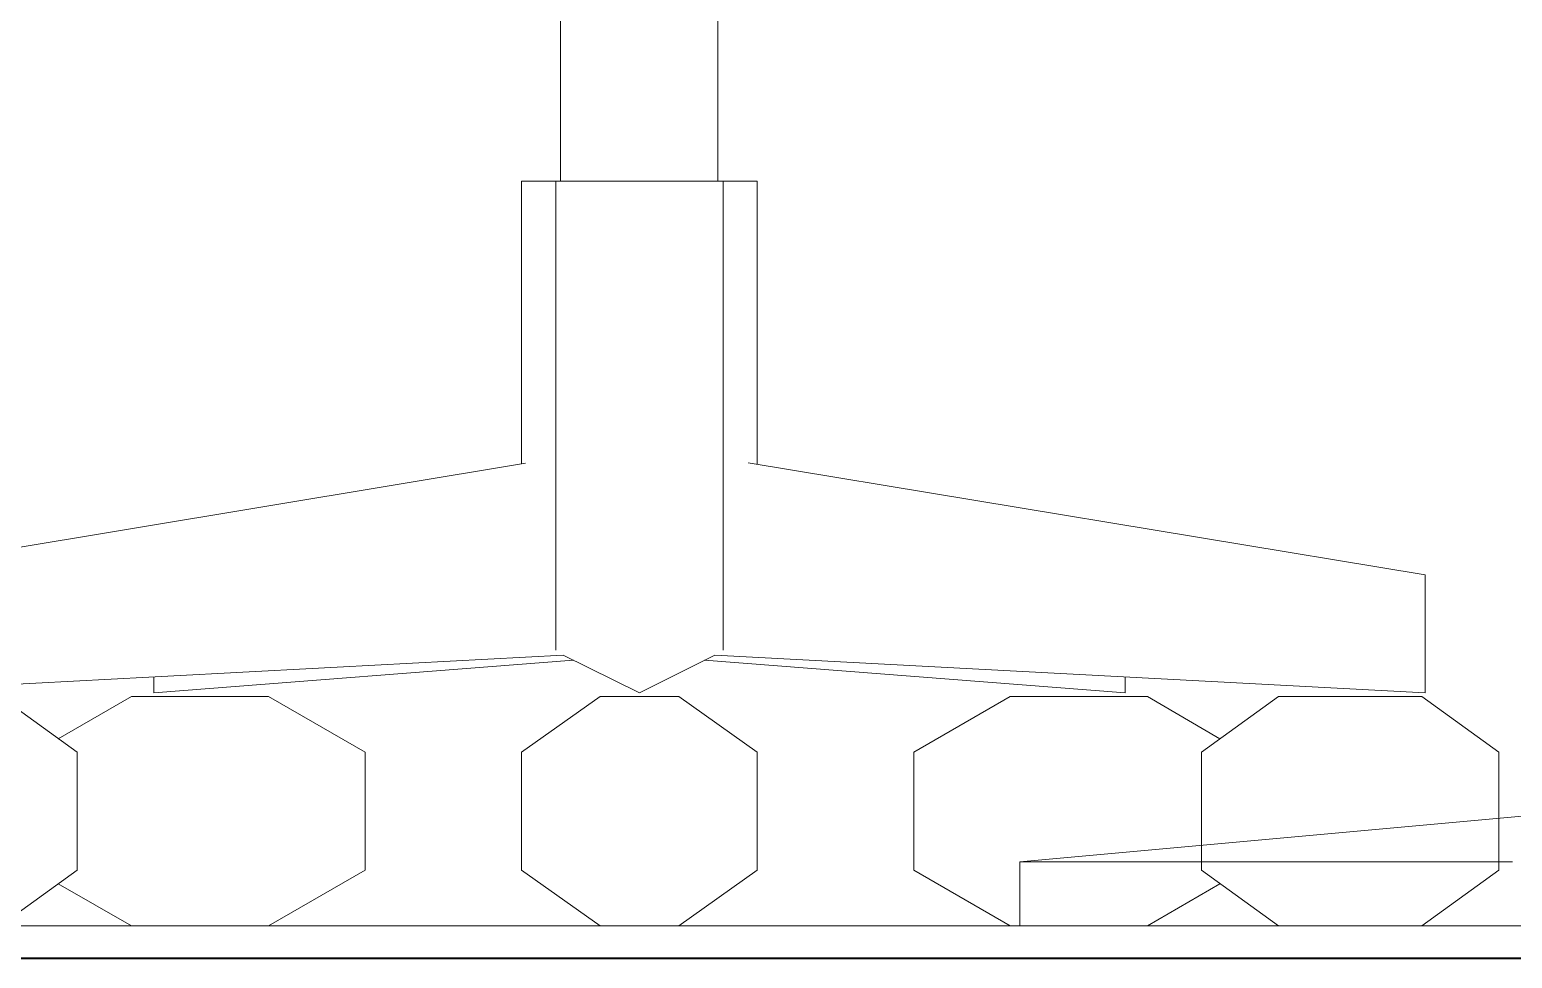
# Model space of a CAD drawing. Extents: x 65572 to 67208, y 30718 to 33598.
# Drawn here: x 66321.25 to 66344.03, y 33416.08 to 33430.34 of the extents above; entities that cross this region are included whole.
import ezdxf

# ---------------------------------------------------------------- set-up
doc = ezdxf.new("R2010")
doc.units = 0
doc.header["$LTSCALE"] = 0.5
doc.header["$MEASUREMENT"] = 0
doc.layers.get('0').update_dxf_attribs({"linetype": 'CONTINUOUS'})
doc.layers.add('_KTI_CONTROL', color=7, linetype='CONTINUOUS')
for name, color, linetype, lineweight in [('Framing', 142, 'CONTINUOUS', 13), ('Layout', 154, 'CONTINUOUS', 5), ('Structure', 7, 'CONTINUOUS', 40)]:
    doc.layers.add(name, color=color, linetype=linetype, lineweight=lineweight)

# ---------------------------------------------------------------- blocks, each defined once
blk = doc.blocks.new('12fstg01')
at = {"color": 0, "linetype": 'ByBlock'}
for p, q in [((-0.02546, 0.24015), (-0.02546, 0.39256)), ((0.02533, 0.39256), (0.02533, 0.24015)), ((-0.03806, 0.24015), (0.03806, 0.24015)), ((-0.03806, 0.149), (-0.03806, 0.24015)), ((-0.02699, 0.08885), (-0.02699, 0.24015)), ((0.02699, 0.08885), (0.02699, 0.24015)), ((0.03806, 0.24015), (0.03806, 0.14891)), ((-0.25367, 0.1132), (-0.03681, 0.14918)), ((0.03515, 0.14937), (0.25367, 0.1132)), ((0.25367, 0.1132), (0.25367, 0.0751)), ((-0.02463, 0.08728), (-0.25367, 0.0751)), ((0, 0.0751), (-0.02463, 0.08728)), ((0.02436, 0.08728), (0, 0.0751)), ((0.25367, 0.0751), (0.02436, 0.08728)), ((-0.02131, 0.08562), (-0.1568, 0.0751)), ((0.02104, 0.08562), (0.1568, 0.0751)), ((-0.1568, 0.0751), (-0.1568, 0.08017)), ((0.1568, 0.0751), (0.1568, 0.08017)), ((-0.20648, 0.07399), (-0.18157, 0.056)), ((-0.16399, 0.07399), (-0.18766, 0.06034)), ((-0.11971, 0.07399), (-0.16399, 0.07399)), ((-0.11971, 0.07399), (-0.08857, 0.056)), ((-0.03806, 0.056), (-0.01273, 0.07399)), ((-0.01273, 0.07399), (0.01273, 0.07399)), ((0.01273, 0.07399), (0.03806, 0.056)), ((0.08857, 0.056), (0.11971, 0.07399)), ((0.11971, 0.07399), (0.16399, 0.07399)), ((0.16399, 0.07399), (0.18738, 0.06034)), ((0.18143, 0.056), (0.20634, 0.07399)), ((0.20634, 0.07399), (0.25256, 0.07399)), ((0.25256, 0.07399), (0.27747, 0.056)), ((-0.18157, 0.056), (-0.18157, 0.0179)), ((-0.08857, 0.0179), (-0.08857, 0.056)), ((-0.03806, 0.056), (-0.03806, 0.0179)), ((0.03806, 0.056), (0.03806, 0.0179)), ((0.08857, 0.0179), (0.08857, 0.056)), ((0.18143, 0.0179), (0.18143, 0.056)), ((0.27747, 0.0179), (0.27747, 0.056)), ((-0.18157, 0.0179), (-0.20648, 0)), ((-0.08857, 0.0179), (-0.11971, 0)), ((-0.03806, 0.0179), (-0.01273, 0)), ((0.01273, 0), (0.03806, 0.0179)), ((0.11971, 0), (0.08857, 0.0179)), ((0.20634, 0), (0.18143, 0.0179)), ((0.25256, 0), (0.27747, 0.0179)), ((-0.16399, 0), (-0.18766, 0.01356)), ((0.16399, 0), (0.18738, 0.01347)), ((-0.11971, 0), (-0.16399, 0)), ((-0.01273, 0), (0.01273, 0)), ((0.11971, 0), (0.16399, 0)), ((0.25256, 0), (0.20634, 0))]:
    blk.add_line(p, q, dxfattribs=at)
at = {"layer": '_KTI_CONTROL'}
blk.add_polyline3d([(0, 0, 0), (0, 0, 0)], dxfattribs=at)
blk.add_polyline3d([(0, 0, 0), (0, 0, 0)], dxfattribs=at)

msp = doc.modelspace()

# ---------------------------------------------------------------- linework, layer by layer
at = {"layer": 'Framing'}
msp.add_line((65916.121, 33416.581), (66520.624, 33416.581), dxfattribs=at)
at = {"layer": 'Layout', "linetype": 'ByBlock'}
for p, q in [((66336.461, 33417.562), (66347.461, 33418.562)), ((66336.461, 33416.581), (66336.461, 33417.562))]:
    msp.add_line(p, q, dxfattribs=at)
at = {"layer": 'Layout', "linetype": 'ByBlock', "flags": 128}
msp.add_lwpolyline([(66336.461, 33417.562), (66336.462, 33417.562), (66336.463, 33417.562), (66336.463, 33417.562), (66336.464, 33417.562), (66336.465, 33417.562), (66336.465, 33417.562), (66336.466, 33417.562), (66336.467, 33417.562), (66336.467, 33417.562), (66336.468, 33417.562), (66336.469, 33417.562), (66336.469, 33417.562), (66336.47, 33417.562), (66336.471, 33417.562), (66336.472, 33417.562), (66336.472, 33417.562), (66336.473, 33417.562), (66336.474, 33417.562), (66336.474, 33417.562), (66336.475, 33417.562), (66336.476, 33417.562), (66336.476, 33417.562), (66336.477, 33417.562), (66336.478, 33417.562), (66336.478, 33417.562), (66336.479, 33417.562), (66336.48, 33417.562), (66336.48, 33417.562), (66336.481, 33417.562), (66336.482, 33417.562), (66336.483, 33417.562), (66336.483, 33417.562), (66336.484, 33417.562), (66336.485, 33417.562), (66336.485, 33417.562), (66336.486, 33417.562), (66336.487, 33417.562), (66336.487, 33417.562), (66336.488, 33417.562), (66336.489, 33417.562), (66336.489, 33417.562), (66336.49, 33417.562), (66336.491, 33417.562), (66336.492, 33417.562), (66336.492, 33417.562), (66336.493, 33417.562), (66336.494, 33417.562), (66336.494, 33417.562), (66336.495, 33417.562), (66336.496, 33417.562), (66336.496, 33417.562), (66336.497, 33417.562), (66336.498, 33417.562), (66336.498, 33417.562), (66336.499, 33417.562), (66336.5, 33417.562), (66336.501, 33417.562), (66336.501, 33417.562), (66336.502, 33417.562), (66336.503, 33417.562), (66336.503, 33417.562), (66336.504, 33417.562), (66336.505, 33417.562), (66336.505, 33417.562), (66336.506, 33417.562), (66336.507, 33417.562), (66336.507, 33417.562), (66336.508, 33417.562), (66336.509, 33417.562), (66336.509, 33417.562), (66336.51, 33417.562), (66336.511, 33417.562), (66336.512, 33417.562), (66336.512, 33417.562), (66336.513, 33417.562), (66336.514, 33417.562), (66336.514, 33417.562), (66336.515, 33417.562), (66336.516, 33417.562), (66336.516, 33417.562), (66336.517, 33417.562), (66336.518, 33417.562), (66336.518, 33417.562), (66336.519, 33417.562), (66336.52, 33417.562), (66336.521, 33417.562), (66336.521, 33417.562), (66336.522, 33417.562), (66336.523, 33417.562), (66336.523, 33417.562), (66336.524, 33417.562), (66336.525, 33417.562), (66336.525, 33417.562), (66336.526, 33417.562), (66336.527, 33417.562), (66336.527, 33417.562), (66336.528, 33417.562), (66336.529, 33417.562), (66336.53, 33417.562), (66336.53, 33417.562), (66336.531, 33417.562), (66336.532, 33417.562), (66336.532, 33417.562), (66336.533, 33417.562), (66336.534, 33417.562), (66336.534, 33417.562), (66336.535, 33417.562), (66336.536, 33417.562), (66336.536, 33417.562), (66336.537, 33417.562), (66336.538, 33417.562), (66336.539, 33417.562), (66336.539, 33417.562), (66336.54, 33417.562), (66336.541, 33417.562), (66336.541, 33417.562), (66336.542, 33417.562), (66336.543, 33417.562), (66336.543, 33417.562), (66336.544, 33417.562), (66336.545, 33417.562), (66336.545, 33417.562), (66336.546, 33417.562), (66336.547, 33417.562), (66336.547, 33417.562), (66336.548, 33417.562), (66336.549, 33417.562), (66336.55, 33417.562), (66336.55, 33417.562), (66336.551, 33417.562), (66336.552, 33417.562), (66336.552, 33417.562), (66336.553, 33417.562), (66336.554, 33417.562), (66336.554, 33417.562), (66336.555, 33417.562), (66336.556, 33417.562), (66336.556, 33417.562), (66336.557, 33417.562), (66336.558, 33417.562), (66336.559, 33417.562), (66336.559, 33417.562), (66336.56, 33417.562), (66336.561, 33417.562), (66336.561, 33417.562), (66336.562, 33417.562), (66336.563, 33417.562), (66336.563, 33417.562), (66336.564, 33417.562), (66336.565, 33417.562), (66336.565, 33417.562), (66336.566, 33417.562), (66336.567, 33417.562), (66336.568, 33417.562), (66336.568, 33417.562), (66336.569, 33417.562), (66336.57, 33417.562), (66336.57, 33417.562), (66336.571, 33417.562), (66336.572, 33417.562), (66336.572, 33417.562), (66336.573, 33417.562), (66336.574, 33417.562), (66336.574, 33417.562), (66336.575, 33417.562), (66336.576, 33417.562), (66336.577, 33417.562), (66336.577, 33417.562), (66336.578, 33417.562), (66336.579, 33417.562), (66336.579, 33417.562), (66336.58, 33417.562), (66336.581, 33417.562), (66336.581, 33417.562), (66336.582, 33417.562), (66336.583, 33417.562), (66336.583, 33417.562), (66336.584, 33417.562), (66336.585, 33417.562), (66336.585, 33417.562), (66336.586, 33417.562), (66336.587, 33417.562), (66336.588, 33417.562), (66336.588, 33417.562), (66336.589, 33417.562), (66336.59, 33417.562), (66336.59, 33417.562), (66336.591, 33417.562), (66336.592, 33417.562), (66336.592, 33417.562), (66336.593, 33417.562), (66336.594, 33417.562), (66336.594, 33417.562), (66336.595, 33417.562), (66336.596, 33417.562), (66336.597, 33417.562), (66336.597, 33417.562), (66336.598, 33417.562), (66336.599, 33417.562), (66336.599, 33417.562), (66336.6, 33417.562), (66336.601, 33417.562), (66336.601, 33417.562), (66336.602, 33417.562), (66336.603, 33417.562), (66336.603, 33417.562), (66336.604, 33417.562), (66336.605, 33417.562), (66336.606, 33417.562), (66336.606, 33417.562), (66336.607, 33417.562), (66336.608, 33417.562), (66336.608, 33417.562), (66336.609, 33417.562), (66336.61, 33417.562), (66336.61, 33417.562), (66336.611, 33417.562), (66336.612, 33417.562), (66336.612, 33417.562), (66336.613, 33417.562), (66336.614, 33417.562), (66336.615, 33417.562), (66336.615, 33417.562), (66336.616, 33417.562), (66336.617, 33417.562), (66336.617, 33417.562), (66336.618, 33417.562), (66336.619, 33417.562), (66336.619, 33417.562), (66336.62, 33417.562), (66336.621, 33417.562), (66336.621, 33417.562), (66336.622, 33417.562), (66336.623, 33417.562), (66336.623, 33417.562), (66336.624, 33417.562), (66336.625, 33417.562), (66336.626, 33417.562), (66336.626, 33417.562), (66336.627, 33417.562), (66336.628, 33417.562), (66336.628, 33417.562), (66336.629, 33417.562), (66336.63, 33417.562), (66336.63, 33417.562), (66336.631, 33417.562), (66336.632, 33417.562), (66336.632, 33417.562), (66336.633, 33417.562), (66336.634, 33417.562), (66336.635, 33417.562), (66336.635, 33417.562), (66336.636, 33417.562), (66336.637, 33417.562), (66336.637, 33417.562), (66336.638, 33417.562), (66336.639, 33417.562), (66336.639, 33417.562), (66336.64, 33417.562), (66336.641, 33417.562), (66336.641, 33417.562), (66336.642, 33417.562), (66336.643, 33417.562), (66336.644, 33417.562), (66336.644, 33417.562), (66336.645, 33417.562), (66336.646, 33417.562), (66336.646, 33417.562), (66336.647, 33417.562), (66336.648, 33417.562), (66336.648, 33417.562), (66336.649, 33417.562), (66336.65, 33417.562), (66336.65, 33417.562), (66336.651, 33417.562), (66336.652, 33417.562), (66336.653, 33417.562), (66336.653, 33417.562), (66336.654, 33417.562), (66336.655, 33417.562), (66336.655, 33417.562), (66336.656, 33417.562), (66336.657, 33417.562), (66336.657, 33417.562), (66336.658, 33417.562), (66336.659, 33417.562), (66336.659, 33417.562), (66336.66, 33417.562), (66336.661, 33417.562), (66336.661, 33417.562), (66336.662, 33417.562), (66336.663, 33417.562), (66336.664, 33417.562), (66336.664, 33417.562), (66336.665, 33417.562), (66336.666, 33417.562), (66336.666, 33417.562), (66336.667, 33417.562), (66336.668, 33417.562), (66336.668, 33417.562), (66336.669, 33417.562), (66336.67, 33417.562), (66336.67, 33417.562), (66336.671, 33417.562), (66336.672, 33417.562), (66336.673, 33417.562), (66336.673, 33417.562), (66336.674, 33417.562), (66336.675, 33417.562), (66336.675, 33417.562), (66336.676, 33417.562), (66336.677, 33417.562), (66336.677, 33417.562), (66336.678, 33417.562), (66336.679, 33417.562), (66336.679, 33417.562), (66336.68, 33417.562), (66336.681, 33417.562), (66336.682, 33417.562), (66336.682, 33417.562), (66336.683, 33417.562), (66336.684, 33417.562), (66336.684, 33417.562), (66336.685, 33417.562), (66336.686, 33417.562), (66336.686, 33417.562), (66336.687, 33417.562), (66336.688, 33417.562), (66336.688, 33417.562), (66336.689, 33417.562), (66336.69, 33417.562), (66336.691, 33417.562), (66336.691, 33417.562), (66336.692, 33417.562), (66336.693, 33417.562), (66336.693, 33417.562), (66336.694, 33417.562), (66336.695, 33417.562), (66336.695, 33417.562), (66336.696, 33417.562), (66336.697, 33417.562), (66336.697, 33417.562), (66336.698, 33417.562), (66336.699, 33417.562), (66336.699, 33417.562), (66336.7, 33417.562), (66336.701, 33417.562), (66336.702, 33417.562), (66336.702, 33417.562), (66336.703, 33417.562), (66336.704, 33417.562), (66336.704, 33417.562), (66336.705, 33417.562), (66336.706, 33417.562), (66336.706, 33417.562), (66336.707, 33417.562), (66336.708, 33417.562), (66336.708, 33417.562), (66336.709, 33417.562), (66336.71, 33417.562), (66336.711, 33417.562), (66336.711, 33417.562), (66336.712, 33417.562), (66336.713, 33417.562), (66336.713, 33417.562), (66336.714, 33417.562), (66336.715, 33417.562), (66336.715, 33417.562), (66336.716, 33417.562), (66336.717, 33417.562), (66336.717, 33417.562), (66336.718, 33417.562), (66336.719, 33417.562), (66336.72, 33417.562), (66336.72, 33417.562), (66336.721, 33417.562), (66336.722, 33417.562), (66336.722, 33417.562), (66336.723, 33417.562), (66336.724, 33417.562), (66336.724, 33417.562), (66336.725, 33417.562), (66336.726, 33417.562), (66336.726, 33417.562), (66336.727, 33417.562), (66336.728, 33417.562), (66336.728, 33417.562), (66336.729, 33417.562), (66336.73, 33417.562), (66336.731, 33417.562), (66336.731, 33417.562), (66336.732, 33417.562), (66336.733, 33417.562), (66336.733, 33417.562), (66336.734, 33417.562), (66336.735, 33417.562), (66336.735, 33417.562), (66336.736, 33417.562), (66336.737, 33417.562), (66336.737, 33417.562), (66336.738, 33417.562), (66336.739, 33417.562), (66336.74, 33417.562), (66336.74, 33417.562), (66336.741, 33417.562), (66336.742, 33417.562), (66336.742, 33417.562), (66336.743, 33417.562), (66336.744, 33417.562), (66336.744, 33417.562), (66336.745, 33417.562), (66336.746, 33417.562), (66336.746, 33417.562), (66336.747, 33417.562), (66336.748, 33417.562), (66336.749, 33417.562), (66336.749, 33417.562), (66336.75, 33417.562), (66336.751, 33417.562), (66336.751, 33417.562), (66336.752, 33417.562), (66336.753, 33417.562), (66336.753, 33417.562), (66336.754, 33417.562), (66336.755, 33417.562), (66336.755, 33417.562), (66336.756, 33417.562), (66336.757, 33417.562), (66336.758, 33417.562), (66336.758, 33417.562), (66336.759, 33417.562), (66336.76, 33417.562), (66336.76, 33417.562), (66336.761, 33417.562), (66336.762, 33417.562), (66336.763, 33417.562), (66336.765, 33417.562), (66336.767, 33417.562), (66336.769, 33417.562), (66336.771, 33417.562), (66336.773, 33417.562), (66336.775, 33417.562), (66336.777, 33417.562), (66336.779, 33417.562), (66336.781, 33417.562), (66336.783, 33417.562), (66336.785, 33417.562), (66336.787, 33417.562), (66336.79, 33417.562), (66336.792, 33417.562), (66336.794, 33417.562), (66336.796, 33417.562), (66336.798, 33417.562), (66336.8, 33417.562), (66336.802, 33417.562), (66336.804, 33417.562), (66336.806, 33417.562), (66336.808, 33417.562), (66336.81, 33417.562), (66336.812, 33417.562), (66336.814, 33417.562), (66336.816, 33417.562), (66336.818, 33417.562), (66336.82, 33417.562), (66336.822, 33417.562), (66336.824, 33417.562), (66336.826, 33417.562), (66336.828, 33417.562), (66336.83, 33417.562), (66336.832, 33417.562), (66336.834, 33417.562), (66336.836, 33417.562), (66336.838, 33417.562), (66336.84, 33417.562), (66336.843, 33417.562), (66336.845, 33417.562), (66336.847, 33417.562), (66336.849, 33417.562), (66336.851, 33417.562), (66336.853, 33417.562), (66336.855, 33417.562), (66336.857, 33417.562), (66336.859, 33417.562), (66336.861, 33417.562), (66336.863, 33417.562), (66336.865, 33417.562), (66336.867, 33417.562), (66336.869, 33417.562), (66336.871, 33417.562), (66336.873, 33417.562), (66336.875, 33417.562), (66336.877, 33417.562), (66336.879, 33417.562), (66336.881, 33417.562), (66336.883, 33417.562), (66336.885, 33417.562), (66336.887, 33417.562), (66336.889, 33417.562), (66336.891, 33417.562), (66336.893, 33417.562), (66336.895, 33417.562), (66336.898, 33417.562), (66336.9, 33417.562), (66336.902, 33417.562), (66336.904, 33417.562), (66336.906, 33417.562), (66336.908, 33417.562), (66336.91, 33417.562), (66336.912, 33417.562), (66336.914, 33417.562), (66336.916, 33417.562), (66336.918, 33417.562), (66336.92, 33417.562), (66336.922, 33417.562), (66336.924, 33417.562), (66336.926, 33417.562), (66336.928, 33417.562), (66336.93, 33417.562), (66336.932, 33417.562), (66336.934, 33417.562), (66336.936, 33417.562), (66336.938, 33417.562), (66336.94, 33417.562), (66336.942, 33417.562), (66336.944, 33417.562), (66336.946, 33417.562), (66336.948, 33417.562), (66336.951, 33417.562), (66336.953, 33417.562), (66336.955, 33417.562), (66336.957, 33417.562), (66336.959, 33417.562), (66336.961, 33417.562), (66336.963, 33417.562), (66336.965, 33417.562), (66336.967, 33417.562), (66336.969, 33417.562), (66336.971, 33417.562), (66336.973, 33417.562), (66336.975, 33417.562), (66336.977, 33417.562), (66336.979, 33417.562), (66336.981, 33417.562), (66336.983, 33417.562), (66336.985, 33417.562), (66336.987, 33417.562), (66336.989, 33417.562), (66336.991, 33417.562), (66336.993, 33417.562), (66336.995, 33417.562), (66336.997, 33417.562), (66336.999, 33417.562), (66337.001, 33417.562), (66337.003, 33417.562), (66337.006, 33417.562), (66337.008, 33417.562), (66337.01, 33417.562), (66337.012, 33417.562), (66337.014, 33417.562), (66337.016, 33417.562), (66337.018, 33417.562), (66337.02, 33417.562), (66337.022, 33417.562), (66337.024, 33417.562), (66337.026, 33417.562), (66337.028, 33417.562), (66337.03, 33417.562), (66337.032, 33417.562), (66337.034, 33417.562), (66337.036, 33417.562), (66337.038, 33417.562), (66337.04, 33417.562), (66337.042, 33417.562), (66337.044, 33417.562), (66337.046, 33417.562), (66337.048, 33417.562), (66337.05, 33417.562), (66337.052, 33417.562), (66337.054, 33417.562), (66337.056, 33417.562), (66337.059, 33417.562), (66337.061, 33417.562), (66337.063, 33417.562), (66337.065, 33417.562), (66337.067, 33417.562), (66337.069, 33417.562), (66337.071, 33417.562), (66337.073, 33417.562), (66337.075, 33417.562), (66337.077, 33417.562), (66337.079, 33417.562), (66337.081, 33417.562), (66337.083, 33417.562), (66337.085, 33417.562), (66337.087, 33417.562), (66337.089, 33417.562), (66337.091, 33417.562), (66337.093, 33417.562), (66337.095, 33417.562), (66337.097, 33417.562), (66337.099, 33417.562), (66337.101, 33417.562), (66337.103, 33417.562), (66337.105, 33417.562), (66337.107, 33417.562), (66337.109, 33417.562), (66337.112, 33417.562), (66337.114, 33417.562), (66337.116, 33417.562), (66337.118, 33417.562), (66337.12, 33417.562), (66337.122, 33417.562), (66337.124, 33417.562), (66337.126, 33417.562), (66337.128, 33417.562), (66337.13, 33417.562), (66337.132, 33417.562), (66337.134, 33417.562), (66337.136, 33417.562), (66337.138, 33417.562), (66337.14, 33417.562), (66337.142, 33417.562), (66337.144, 33417.562), (66337.146, 33417.562), (66337.148, 33417.562), (66337.15, 33417.562), (66337.152, 33417.562), (66337.154, 33417.562), (66337.156, 33417.562), (66337.158, 33417.562), (66337.16, 33417.562), (66337.162, 33417.562), (66337.164, 33417.562), (66337.167, 33417.562), (66337.169, 33417.562), (66337.171, 33417.562), (66337.173, 33417.562), (66337.175, 33417.562), (66337.177, 33417.562), (66337.179, 33417.562), (66337.181, 33417.562), (66337.183, 33417.562), (66337.185, 33417.562), (66337.187, 33417.562), (66337.189, 33417.562), (66337.191, 33417.562), (66337.193, 33417.562), (66337.195, 33417.562), (66337.197, 33417.562), (66337.199, 33417.562), (66337.201, 33417.562), (66337.203, 33417.562), (66337.205, 33417.562), (66337.207, 33417.562), (66337.209, 33417.562), (66337.211, 33417.562), (66337.213, 33417.562), (66337.215, 33417.562), (66337.217, 33417.562), (66337.22, 33417.562), (66337.222, 33417.562), (66337.224, 33417.562), (66337.226, 33417.562), (66337.228, 33417.562), (66337.23, 33417.562), (66337.232, 33417.562), (66337.234, 33417.562), (66337.236, 33417.562), (66337.238, 33417.562), (66337.24, 33417.562), (66337.242, 33417.562), (66337.244, 33417.562), (66337.246, 33417.562), (66337.248, 33417.562), (66337.25, 33417.562), (66337.252, 33417.562), (66337.254, 33417.562), (66337.256, 33417.562), (66337.258, 33417.562), (66337.26, 33417.562), (66337.262, 33417.562), (66337.264, 33417.562), (66337.266, 33417.562), (66337.268, 33417.562), (66337.27, 33417.562), (66337.273, 33417.562), (66337.275, 33417.562), (66337.277, 33417.562), (66337.279, 33417.562), (66337.281, 33417.562), (66337.283, 33417.562), (66337.285, 33417.562), (66337.287, 33417.562), (66337.289, 33417.562), (66337.291, 33417.562), (66337.293, 33417.562), (66337.295, 33417.562), (66337.297, 33417.562), (66337.299, 33417.562), (66337.301, 33417.562), (66337.303, 33417.562), (66337.305, 33417.562), (66337.307, 33417.562), (66337.309, 33417.562), (66337.311, 33417.562), (66337.313, 33417.562), (66337.315, 33417.562), (66337.317, 33417.562), (66337.319, 33417.562), (66337.321, 33417.562), (66337.323, 33417.562), (66337.325, 33417.562), (66337.328, 33417.562), (66337.33, 33417.562), (66337.332, 33417.562), (66337.334, 33417.562), (66337.336, 33417.562), (66337.338, 33417.562), (66337.34, 33417.562), (66337.342, 33417.562), (66337.344, 33417.562), (66337.346, 33417.562), (66337.348, 33417.562), (66337.35, 33417.562), (66337.352, 33417.562), (66337.354, 33417.562), (66337.356, 33417.562), (66337.358, 33417.562), (66337.36, 33417.562), (66337.362, 33417.562), (66337.364, 33417.562), (66337.366, 33417.562), (66337.368, 33417.562), (66337.37, 33417.562), (66337.372, 33417.562), (66337.374, 33417.562), (66337.376, 33417.562), (66337.378, 33417.562), (66337.381, 33417.562), (66337.383, 33417.562), (66337.385, 33417.562), (66337.387, 33417.562), (66337.389, 33417.562), (66337.391, 33417.562), (66337.393, 33417.562), (66337.395, 33417.562), (66337.397, 33417.562), (66337.399, 33417.562), (66337.401, 33417.562), (66337.403, 33417.562), (66337.405, 33417.562), (66337.407, 33417.562), (66337.409, 33417.562), (66337.411, 33417.562), (66337.413, 33417.562), (66337.415, 33417.562), (66337.417, 33417.562), (66337.419, 33417.562), (66337.421, 33417.562), (66337.423, 33417.562), (66337.425, 33417.562), (66337.427, 33417.562), (66337.429, 33417.562), (66337.431, 33417.562), (66337.433, 33417.562), (66337.436, 33417.562), (66337.438, 33417.562), (66337.44, 33417.562), (66337.442, 33417.562), (66337.444, 33417.562), (66337.446, 33417.562), (66337.448, 33417.562), (66337.45, 33417.562), (66337.452, 33417.562), (66337.454, 33417.562), (66337.456, 33417.562), (66337.458, 33417.562), (66337.46, 33417.562), (66337.462, 33417.562), (66337.464, 33417.562), (66337.466, 33417.562), (66337.468, 33417.562), (66337.47, 33417.562), (66337.472, 33417.562), (66337.474, 33417.562), (66337.476, 33417.562), (66337.478, 33417.562), (66337.48, 33417.562), (66337.482, 33417.562), (66337.484, 33417.562), (66337.486, 33417.562), (66337.489, 33417.562), (66337.491, 33417.562), (66337.493, 33417.562), (66337.495, 33417.562), (66337.497, 33417.562), (66337.499, 33417.562), (66337.501, 33417.562), (66337.503, 33417.562), (66337.505, 33417.562), (66337.507, 33417.562), (66337.509, 33417.562), (66337.511, 33417.562), (66337.513, 33417.562), (66337.515, 33417.562), (66337.517, 33417.562), (66337.519, 33417.562), (66337.521, 33417.562), (66337.523, 33417.562), (66337.525, 33417.562), (66337.527, 33417.562), (66337.529, 33417.562), (66337.531, 33417.562), (66337.533, 33417.562), (66337.535, 33417.562), (66337.537, 33417.562), (66337.539, 33417.562), (66337.542, 33417.562), (66337.544, 33417.562), (66337.546, 33417.562), (66337.548, 33417.562), (66337.55, 33417.562), (66337.552, 33417.562), (66337.554, 33417.562), (66337.556, 33417.562), (66337.558, 33417.562), (66337.56, 33417.562), (66337.562, 33417.562), (66337.564, 33417.562), (66337.566, 33417.562), (66337.568, 33417.562), (66337.57, 33417.562), (66337.572, 33417.562), (66337.574, 33417.562), (66337.576, 33417.562), (66337.578, 33417.562), (66337.58, 33417.562), (66337.582, 33417.562), (66337.584, 33417.562), (66337.586, 33417.562), (66337.588, 33417.562), (66337.59, 33417.562), (66337.592, 33417.562), (66337.594, 33417.562), (66337.597, 33417.562), (66337.599, 33417.562), (66337.601, 33417.562), (66337.603, 33417.562), (66337.605, 33417.562), (66337.607, 33417.562), (66337.609, 33417.562), (66337.611, 33417.562), (66337.613, 33417.562), (66337.615, 33417.562), (66337.617, 33417.562), (66337.619, 33417.562), (66337.621, 33417.562), (66337.623, 33417.562), (66337.625, 33417.562), (66337.627, 33417.562), (66337.629, 33417.562), (66337.631, 33417.562), (66337.633, 33417.562), (66337.635, 33417.562), (66337.637, 33417.562), (66337.639, 33417.562), (66337.641, 33417.562), (66337.643, 33417.562), (66337.645, 33417.562), (66337.647, 33417.562), (66337.65, 33417.562), (66337.653, 33417.562), (66337.656, 33417.562), (66337.659, 33417.562), (66337.663, 33417.562), (66337.666, 33417.562), (66337.669, 33417.562), (66337.672, 33417.562), (66337.676, 33417.562), (66337.679, 33417.562), (66337.682, 33417.562), (66337.686, 33417.562), (66337.689, 33417.562), (66337.692, 33417.562), (66337.695, 33417.562), (66337.699, 33417.562), (66337.702, 33417.562), (66337.705, 33417.562), (66337.709, 33417.562), (66337.712, 33417.562), (66337.715, 33417.562), (66337.718, 33417.562), (66337.722, 33417.562), (66337.725, 33417.562), (66337.728, 33417.562), (66337.732, 33417.562), (66337.735, 33417.562), (66337.738, 33417.562), (66337.741, 33417.562), (66337.745, 33417.562), (66337.748, 33417.562), (66337.751, 33417.562), (66337.755, 33417.562), (66337.758, 33417.562), (66337.761, 33417.562), (66337.764, 33417.562), (66337.768, 33417.562), (66337.771, 33417.562), (66337.774, 33417.562), (66337.778, 33417.562), (66337.781, 33417.562), (66337.784, 33417.562), (66337.787, 33417.562), (66337.791, 33417.562), (66337.794, 33417.562), (66337.797, 33417.562), (66337.801, 33417.562), (66337.804, 33417.562), (66337.807, 33417.562), (66337.81, 33417.562), (66337.814, 33417.562), (66337.817, 33417.562), (66337.82, 33417.562), (66337.824, 33417.562), (66337.827, 33417.562), (66337.83, 33417.562), (66337.833, 33417.562), (66337.837, 33417.562), (66337.84, 33417.562), (66337.843, 33417.562), (66337.846, 33417.562), (66337.85, 33417.562), (66337.853, 33417.562), (66337.856, 33417.562), (66337.86, 33417.562), (66337.863, 33417.562), (66337.866, 33417.562), (66337.869, 33417.562), (66337.873, 33417.562), (66337.876, 33417.562), (66337.879, 33417.562), (66337.883, 33417.562), (66337.886, 33417.562), (66337.889, 33417.562), (66337.892, 33417.562), (66337.896, 33417.562), (66337.899, 33417.562), (66337.902, 33417.562), (66337.906, 33417.562), (66337.909, 33417.562), (66337.912, 33417.562), (66337.915, 33417.562), (66337.919, 33417.562), (66337.922, 33417.562), (66337.925, 33417.562), (66337.929, 33417.562), (66337.932, 33417.562), (66337.935, 33417.562), (66337.938, 33417.562), (66337.942, 33417.562), (66337.945, 33417.562), (66337.948, 33417.562), (66337.952, 33417.562), (66337.955, 33417.562), (66337.958, 33417.562), (66337.961, 33417.562), (66337.965, 33417.562), (66337.968, 33417.562), (66337.971, 33417.562), (66337.975, 33417.562), (66337.978, 33417.562), (66337.981, 33417.562), (66337.984, 33417.562), (66337.988, 33417.562), (66337.991, 33417.562), (66337.994, 33417.562), (66337.997, 33417.562), (66338.001, 33417.562), (66338.004, 33417.562), (66338.007, 33417.562), (66338.011, 33417.562), (66338.014, 33417.562), (66338.017, 33417.562), (66338.02, 33417.562), (66338.024, 33417.562), (66338.027, 33417.562), (66338.03, 33417.562), (66338.034, 33417.562), (66338.037, 33417.562), (66338.04, 33417.562), (66338.043, 33417.562), (66338.047, 33417.562), (66338.05, 33417.562), (66338.053, 33417.562), (66338.057, 33417.562), (66338.06, 33417.562), (66338.063, 33417.562), (66338.066, 33417.562), (66338.07, 33417.562), (66338.073, 33417.562), (66338.076, 33417.562), (66338.08, 33417.562), (66338.083, 33417.562), (66338.086, 33417.562), (66338.089, 33417.562), (66338.093, 33417.562), (66338.096, 33417.562), (66338.099, 33417.562), (66338.103, 33417.562), (66338.106, 33417.562), (66338.109, 33417.562), (66338.112, 33417.562), (66338.116, 33417.562), (66338.119, 33417.562), (66338.122, 33417.562), (66338.126, 33417.562), (66338.129, 33417.562), (66338.132, 33417.562), (66338.135, 33417.562), (66338.139, 33417.562), (66338.142, 33417.562), (66338.145, 33417.562), (66338.149, 33417.562), (66338.152, 33417.562), (66338.155, 33417.562), (66338.158, 33417.562), (66338.162, 33417.562), (66338.165, 33417.562), (66338.168, 33417.562), (66338.171, 33417.562), (66338.175, 33417.562), (66338.178, 33417.562), (66338.181, 33417.562), (66338.185, 33417.562), (66338.188, 33417.562), (66338.191, 33417.562), (66338.194, 33417.562), (66338.198, 33417.562), (66338.201, 33417.562), (66338.204, 33417.562), (66338.208, 33417.562), (66338.211, 33417.562), (66338.214, 33417.562), (66338.217, 33417.562), (66338.221, 33417.562), (66338.224, 33417.562), (66338.227, 33417.562), (66338.231, 33417.562), (66338.234, 33417.562), (66338.237, 33417.562), (66338.24, 33417.562), (66338.244, 33417.562), (66338.247, 33417.562), (66338.25, 33417.562), (66338.254, 33417.562), (66338.257, 33417.562), (66338.26, 33417.562), (66338.263, 33417.562), (66338.267, 33417.562), (66338.27, 33417.562), (66338.273, 33417.562), (66338.277, 33417.562), (66338.28, 33417.562), (66338.283, 33417.562), (66338.286, 33417.562), (66338.29, 33417.562), (66338.293, 33417.562), (66338.296, 33417.562), (66338.3, 33417.562), (66338.303, 33417.562), (66338.306, 33417.562), (66338.309, 33417.562), (66338.313, 33417.562), (66338.316, 33417.562), (66338.319, 33417.562), (66338.322, 33417.562), (66338.326, 33417.562), (66338.329, 33417.562), (66338.332, 33417.562), (66338.336, 33417.562), (66338.339, 33417.562), (66338.342, 33417.562), (66338.345, 33417.562), (66338.349, 33417.562), (66338.352, 33417.562), (66338.355, 33417.562), (66338.359, 33417.562), (66338.362, 33417.562), (66338.365, 33417.562), (66338.368, 33417.562), (66338.372, 33417.562), (66338.375, 33417.562), (66338.378, 33417.562), (66338.382, 33417.562), (66338.385, 33417.562), (66338.388, 33417.562), (66338.391, 33417.562), (66338.395, 33417.562), (66338.398, 33417.562), (66338.401, 33417.562), (66338.405, 33417.562), (66338.408, 33417.562), (66338.411, 33417.562), (66338.414, 33417.562), (66338.418, 33417.562), (66338.421, 33417.562), (66338.424, 33417.562), (66338.428, 33417.562), (66338.431, 33417.562), (66338.434, 33417.562), (66338.437, 33417.562), (66338.441, 33417.562), (66338.444, 33417.562), (66338.447, 33417.562), (66338.451, 33417.562), (66338.454, 33417.562), (66338.457, 33417.562), (66338.46, 33417.562), (66338.464, 33417.562), (66338.467, 33417.562), (66338.47, 33417.562), (66338.473, 33417.562), (66338.477, 33417.562), (66338.48, 33417.562), (66338.483, 33417.562), (66338.487, 33417.562), (66338.49, 33417.562), (66338.493, 33417.562), (66338.496, 33417.562), (66338.5, 33417.562), (66338.503, 33417.562), (66338.506, 33417.562), (66338.51, 33417.562), (66338.513, 33417.562), (66338.516, 33417.562), (66338.519, 33417.562), (66338.523, 33417.562), (66338.526, 33417.562), (66338.529, 33417.562), (66338.533, 33417.562), (66338.536, 33417.562), (66338.539, 33417.562), (66338.542, 33417.562), (66338.546, 33417.562), (66338.549, 33417.562), (66338.552, 33417.562), (66338.556, 33417.562), (66338.559, 33417.562), (66338.562, 33417.562), (66338.565, 33417.562), (66338.569, 33417.562), (66338.572, 33417.562), (66338.575, 33417.562), (66338.579, 33417.562), (66338.582, 33417.562), (66338.585, 33417.562), (66338.588, 33417.562), (66338.592, 33417.562), (66338.595, 33417.562), (66338.598, 33417.562), (66338.602, 33417.562), (66338.605, 33417.562), (66338.608, 33417.562), (66338.611, 33417.562), (66338.615, 33417.562), (66338.618, 33417.562), (66338.621, 33417.562), (66338.625, 33417.562), (66338.628, 33417.562), (66338.631, 33417.562), (66338.634, 33417.562), (66338.638, 33417.562), (66338.641, 33417.562), (66338.644, 33417.562), (66338.647, 33417.562), (66338.651, 33417.562), (66338.654, 33417.562), (66338.657, 33417.562), (66338.661, 33417.562), (66338.664, 33417.562), (66338.667, 33417.562), (66338.67, 33417.562), (66338.674, 33417.562), (66338.677, 33417.562), (66338.68, 33417.562), (66338.684, 33417.562), (66338.687, 33417.562), (66338.69, 33417.562), (66338.693, 33417.562), (66338.697, 33417.562), (66338.7, 33417.562), (66338.703, 33417.562), (66338.707, 33417.562), (66338.71, 33417.562), (66338.713, 33417.562), (66338.716, 33417.562), (66338.72, 33417.562), (66338.723, 33417.562), (66338.726, 33417.562), (66338.73, 33417.562), (66338.733, 33417.562), (66338.736, 33417.562), (66338.739, 33417.562), (66338.743, 33417.562), (66338.746, 33417.562), (66338.749, 33417.562), (66338.753, 33417.562), (66338.756, 33417.562), (66338.759, 33417.562), (66338.762, 33417.562), (66338.766, 33417.562), (66338.769, 33417.562), (66338.772, 33417.562), (66338.776, 33417.562), (66338.779, 33417.562), (66338.782, 33417.562), (66338.785, 33417.562), (66338.789, 33417.562), (66338.792, 33417.562), (66338.795, 33417.562), (66338.798, 33417.562), (66338.802, 33417.562), (66338.805, 33417.562), (66338.808, 33417.562), (66338.812, 33417.562), (66338.815, 33417.562), (66338.818, 33417.562), (66338.821, 33417.562), (66338.825, 33417.562), (66338.828, 33417.562), (66338.831, 33417.562), (66338.835, 33417.562), (66338.838, 33417.562), (66338.841, 33417.562), (66338.844, 33417.562), (66338.848, 33417.562), (66338.851, 33417.562), (66338.854, 33417.562), (66338.858, 33417.562), (66338.861, 33417.562), (66338.864, 33417.562), (66338.867, 33417.562), (66338.871, 33417.562), (66338.874, 33417.562), (66338.877, 33417.562), (66338.881, 33417.562), (66338.884, 33417.562), (66338.887, 33417.562), (66338.89, 33417.562), (66338.894, 33417.562), (66338.897, 33417.562), (66338.9, 33417.562), (66338.904, 33417.562), (66338.907, 33417.562), (66338.91, 33417.562), (66338.913, 33417.562), (66338.917, 33417.562), (66338.92, 33417.562), (66338.923, 33417.562), (66338.927, 33417.562), (66338.93, 33417.562), (66338.933, 33417.562), (66338.936, 33417.562), (66338.94, 33417.562), (66338.943, 33417.562), (66338.946, 33417.562), (66338.95, 33417.562), (66338.953, 33417.562), (66338.956, 33417.562), (66338.959, 33417.562), (66338.963, 33417.562), (66338.966, 33417.562), (66338.969, 33417.562), (66338.972, 33417.562), (66338.976, 33417.562), (66338.979, 33417.562), (66338.982, 33417.562), (66338.986, 33417.562), (66338.989, 33417.562), (66338.992, 33417.562), (66338.995, 33417.562), (66338.999, 33417.562), (66339.002, 33417.562), (66339.005, 33417.562), (66339.009, 33417.562), (66339.012, 33417.562), (66339.015, 33417.562), (66339.018, 33417.562), (66339.022, 33417.562), (66339.025, 33417.562), (66339.028, 33417.562), (66339.032, 33417.562), (66339.035, 33417.562), (66339.038, 33417.562), (66339.041, 33417.562), (66339.045, 33417.562), (66339.048, 33417.562), (66339.051, 33417.562), (66339.055, 33417.562), (66339.058, 33417.562), (66339.061, 33417.562), (66339.064, 33417.562), (66339.068, 33417.562), (66339.071, 33417.562), (66339.074, 33417.562), (66339.078, 33417.562), (66339.081, 33417.562), (66339.086, 33417.562), (66339.09, 33417.562), (66339.094, 33417.562), (66339.099, 33417.562), (66339.103, 33417.562), (66339.108, 33417.562), (66339.112, 33417.562), (66339.116, 33417.562), (66339.121, 33417.562), (66339.125, 33417.562), (66339.129, 33417.562), (66339.134, 33417.562), (66339.138, 33417.562), (66339.142, 33417.562), (66339.147, 33417.562), (66339.151, 33417.562), (66339.156, 33417.562), (66339.16, 33417.562), (66339.164, 33417.562), (66339.169, 33417.562), (66339.173, 33417.562), (66339.177, 33417.562), (66339.182, 33417.562), (66339.186, 33417.562), (66339.19, 33417.562), (66339.195, 33417.562), (66339.199, 33417.562), (66339.204, 33417.562), (66339.208, 33417.562), (66339.212, 33417.562), (66339.217, 33417.562), (66339.221, 33417.562), (66339.225, 33417.562), (66339.23, 33417.562), (66339.234, 33417.562), (66339.238, 33417.562), (66339.243, 33417.562), (66339.247, 33417.562), (66339.252, 33417.562), (66339.256, 33417.562), (66339.26, 33417.562), (66339.265, 33417.562), (66339.269, 33417.562), (66339.273, 33417.562), (66339.278, 33417.562), (66339.282, 33417.562), (66339.286, 33417.562), (66339.291, 33417.562), (66339.295, 33417.562), (66339.3, 33417.562), (66339.304, 33417.562), (66339.308, 33417.562), (66339.313, 33417.562), (66339.317, 33417.562), (66339.321, 33417.562), (66339.326, 33417.562), (66339.33, 33417.562), (66339.334, 33417.562), (66339.339, 33417.562), (66339.343, 33417.562), (66339.348, 33417.562), (66339.352, 33417.562), (66339.356, 33417.562), (66339.361, 33417.562), (66339.365, 33417.562), (66339.369, 33417.562), (66339.374, 33417.562), (66339.378, 33417.562), (66339.382, 33417.562), (66339.387, 33417.562), (66339.391, 33417.562), (66339.395, 33417.562), (66339.4, 33417.562), (66339.404, 33417.562), (66339.409, 33417.562), (66339.413, 33417.562), (66339.417, 33417.562), (66339.422, 33417.562), (66339.426, 33417.562), (66339.43, 33417.562), (66339.435, 33417.562), (66339.439, 33417.562), (66339.443, 33417.562), (66339.448, 33417.562), (66339.452, 33417.562), (66339.457, 33417.562), (66339.461, 33417.562), (66339.465, 33417.562), (66339.47, 33417.562), (66339.474, 33417.562), (66339.478, 33417.562), (66339.483, 33417.562), (66339.487, 33417.562), (66339.491, 33417.562), (66339.496, 33417.562), (66339.5, 33417.562), (66339.505, 33417.562), (66339.509, 33417.562), (66339.513, 33417.562), (66339.518, 33417.562), (66339.522, 33417.562), (66339.526, 33417.562), (66339.531, 33417.562), (66339.535, 33417.562), (66339.539, 33417.562), (66339.544, 33417.562), (66339.548, 33417.562), (66339.553, 33417.562), (66339.557, 33417.562), (66339.561, 33417.562), (66339.566, 33417.562), (66339.57, 33417.562), (66339.574, 33417.562), (66339.579, 33417.562), (66339.583, 33417.562), (66339.587, 33417.562), (66339.592, 33417.562), (66339.596, 33417.562), (66339.601, 33417.562), (66339.605, 33417.562), (66339.609, 33417.562), (66339.614, 33417.562), (66339.618, 33417.562), (66339.622, 33417.562), (66339.627, 33417.562), (66339.631, 33417.562), (66339.635, 33417.562), (66339.64, 33417.562), (66339.644, 33417.562), (66339.649, 33417.562), (66339.653, 33417.562), (66339.657, 33417.562), (66339.662, 33417.562), (66339.666, 33417.562), (66339.67, 33417.562), (66339.675, 33417.562), (66339.679, 33417.562), (66339.683, 33417.562), (66339.688, 33417.562), (66339.692, 33417.562), (66339.697, 33417.562), (66339.701, 33417.562), (66339.705, 33417.562), (66339.71, 33417.562), (66339.714, 33417.562), (66339.718, 33417.562), (66339.723, 33417.562), (66339.727, 33417.562), (66339.731, 33417.562), (66339.736, 33417.562), (66339.74, 33417.562), (66339.745, 33417.562), (66339.749, 33417.562), (66339.753, 33417.562), (66339.758, 33417.562), (66339.762, 33417.562), (66339.766, 33417.562), (66339.771, 33417.562), (66339.775, 33417.562), (66339.779, 33417.562), (66339.784, 33417.562), (66339.788, 33417.562), (66339.793, 33417.562), (66339.797, 33417.562), (66339.801, 33417.562), (66339.806, 33417.562), (66339.81, 33417.562), (66339.814, 33417.562), (66339.819, 33417.562), (66339.823, 33417.562), (66339.827, 33417.562), (66339.832, 33417.562), (66339.836, 33417.562), (66339.841, 33417.562), (66339.845, 33417.562), (66339.849, 33417.562), (66339.854, 33417.562), (66339.858, 33417.562), (66339.862, 33417.562), (66339.867, 33417.562), (66339.871, 33417.562), (66339.875, 33417.562), (66339.88, 33417.562), (66339.884, 33417.562), (66339.889, 33417.562), (66339.893, 33417.562), (66339.897, 33417.562), (66339.902, 33417.562), (66339.906, 33417.562), (66339.91, 33417.562), (66339.915, 33417.562), (66339.919, 33417.562), (66339.923, 33417.562), (66339.928, 33417.562), (66339.932, 33417.562), (66339.937, 33417.562), (66339.941, 33417.562), (66339.945, 33417.562), (66339.95, 33417.562), (66339.954, 33417.562), (66339.958, 33417.562), (66339.963, 33417.562), (66339.967, 33417.562), (66339.971, 33417.562), (66339.976, 33417.562), (66339.98, 33417.562), (66339.985, 33417.562), (66339.989, 33417.562), (66339.993, 33417.562), (66339.998, 33417.562), (66340.002, 33417.562), (66340.006, 33417.562), (66340.011, 33417.562), (66340.015, 33417.562), (66340.019, 33417.562), (66340.024, 33417.562), (66340.028, 33417.562), (66340.033, 33417.562), (66340.037, 33417.562), (66340.041, 33417.562), (66340.046, 33417.562), (66340.05, 33417.562), (66340.054, 33417.562), (66340.059, 33417.562), (66340.063, 33417.562), (66340.067, 33417.562), (66340.072, 33417.562), (66340.076, 33417.562), (66340.08, 33417.562), (66340.085, 33417.562), (66340.089, 33417.562), (66340.094, 33417.562), (66340.098, 33417.562), (66340.102, 33417.562), (66340.107, 33417.562), (66340.111, 33417.562), (66340.115, 33417.562), (66340.12, 33417.562), (66340.124, 33417.562), (66340.128, 33417.562), (66340.133, 33417.562), (66340.137, 33417.562), (66340.142, 33417.562), (66340.146, 33417.562), (66340.15, 33417.562), (66340.155, 33417.562), (66340.159, 33417.562), (66340.163, 33417.562), (66340.168, 33417.562), (66340.172, 33417.562), (66340.176, 33417.562), (66340.181, 33417.562), (66340.185, 33417.562), (66340.19, 33417.562), (66340.194, 33417.562), (66340.198, 33417.562), (66340.203, 33417.562), (66340.207, 33417.562), (66340.211, 33417.562), (66340.216, 33417.562), (66340.22, 33417.562), (66340.224, 33417.562), (66340.229, 33417.562), (66340.233, 33417.562), (66340.238, 33417.562), (66340.242, 33417.562), (66340.246, 33417.562), (66340.251, 33417.562), (66340.255, 33417.562), (66340.259, 33417.562), (66340.264, 33417.562), (66340.268, 33417.562), (66340.272, 33417.562), (66340.277, 33417.562), (66340.281, 33417.562), (66340.286, 33417.562), (66340.29, 33417.562), (66340.294, 33417.562), (66340.299, 33417.562), (66340.303, 33417.562), (66340.307, 33417.562), (66340.312, 33417.562), (66340.316, 33417.562), (66340.32, 33417.562), (66340.325, 33417.562), (66340.329, 33417.562), (66340.334, 33417.562), (66340.338, 33417.562), (66340.342, 33417.562), (66340.347, 33417.562), (66340.351, 33417.562), (66340.355, 33417.562), (66340.36, 33417.562), (66340.364, 33417.562), (66340.368, 33417.562), (66340.373, 33417.562), (66340.377, 33417.562), (66340.382, 33417.562), (66340.386, 33417.562), (66340.39, 33417.562), (66340.395, 33417.562), (66340.399, 33417.562), (66340.403, 33417.562), (66340.408, 33417.562), (66340.412, 33417.562), (66340.416, 33417.562), (66340.421, 33417.562), (66340.425, 33417.562), (66340.43, 33417.562), (66340.434, 33417.562), (66340.438, 33417.562), (66340.443, 33417.562), (66340.447, 33417.562), (66340.451, 33417.562), (66340.456, 33417.562), (66340.46, 33417.562), (66340.464, 33417.562), (66340.469, 33417.562), (66340.473, 33417.562), (66340.478, 33417.562), (66340.482, 33417.562), (66340.486, 33417.562), (66340.491, 33417.562), (66340.495, 33417.562), (66340.499, 33417.562), (66340.504, 33417.562), (66340.508, 33417.562), (66340.512, 33417.562), (66340.517, 33417.562), (66340.521, 33417.562), (66340.526, 33417.562), (66340.53, 33417.562), (66340.534, 33417.562), (66340.539, 33417.562), (66340.543, 33417.562), (66340.547, 33417.562), (66340.552, 33417.562), (66340.556, 33417.562), (66340.56, 33417.562), (66340.565, 33417.562), (66340.569, 33417.562), (66340.574, 33417.562), (66340.578, 33417.562), (66340.582, 33417.562), (66340.587, 33417.562), (66340.591, 33417.562), (66340.595, 33417.562), (66340.6, 33417.562), (66340.604, 33417.562), (66340.608, 33417.562), (66340.613, 33417.562), (66340.617, 33417.562), (66340.622, 33417.562), (66340.626, 33417.562), (66340.63, 33417.562), (66340.635, 33417.562), (66340.639, 33417.562), (66340.643, 33417.562), (66340.648, 33417.562), (66340.652, 33417.562), (66340.656, 33417.562), (66340.661, 33417.562), (66340.665, 33417.562), (66340.67, 33417.562), (66340.674, 33417.562), (66340.678, 33417.562), (66340.683, 33417.562), (66340.687, 33417.562), (66340.691, 33417.562), (66340.696, 33417.562), (66340.7, 33417.562), (66340.704, 33417.562), (66340.709, 33417.562), (66340.713, 33417.562), (66340.718, 33417.562), (66340.722, 33417.562), (66340.726, 33417.562), (66340.731, 33417.562), (66340.735, 33417.562), (66340.739, 33417.562), (66340.744, 33417.562), (66340.748, 33417.562), (66340.752, 33417.562), (66340.757, 33417.562), (66340.761, 33417.562), (66340.765, 33417.562), (66340.77, 33417.562), (66340.774, 33417.562), (66340.779, 33417.562), (66340.783, 33417.562), (66340.787, 33417.562), (66340.792, 33417.562), (66340.796, 33417.562), (66340.8, 33417.562), (66340.805, 33417.562), (66340.809, 33417.562), (66340.813, 33417.562), (66340.818, 33417.562), (66340.822, 33417.562), (66340.827, 33417.562), (66340.831, 33417.562), (66340.835, 33417.562), (66340.84, 33417.562), (66340.844, 33417.562), (66340.848, 33417.562), (66340.853, 33417.562), (66340.857, 33417.562), (66340.861, 33417.562), (66340.866, 33417.562), (66340.87, 33417.562), (66340.875, 33417.562), (66340.879, 33417.562), (66340.883, 33417.562), (66340.888, 33417.562), (66340.892, 33417.562), (66340.896, 33417.562), (66340.901, 33417.562), (66340.905, 33417.562), (66340.909, 33417.562), (66340.914, 33417.562), (66340.918, 33417.562), (66340.923, 33417.562), (66340.927, 33417.562), (66340.931, 33417.562), (66340.936, 33417.562), (66340.94, 33417.562), (66340.944, 33417.562), (66340.949, 33417.562), (66340.953, 33417.562), (66340.957, 33417.562), (66340.962, 33417.562), (66340.966, 33417.562), (66340.971, 33417.562), (66340.975, 33417.562), (66340.979, 33417.562), (66340.985, 33417.562), (66340.99, 33417.562), (66340.995, 33417.562), (66341, 33417.562), (66341.005, 33417.562), (66341.011, 33417.562), (66341.016, 33417.562), (66341.021, 33417.562), (66341.026, 33417.562), (66341.032, 33417.562), (66341.037, 33417.562), (66341.042, 33417.562), (66341.047, 33417.562), (66341.052, 33417.562), (66341.058, 33417.562), (66341.063, 33417.562), (66341.068, 33417.562), (66341.073, 33417.562), (66341.079, 33417.562), (66341.084, 33417.562), (66341.089, 33417.562), (66341.094, 33417.562), (66341.099, 33417.562), (66341.105, 33417.562), (66341.11, 33417.562), (66341.115, 33417.562), (66341.12, 33417.562), (66341.126, 33417.562), (66341.131, 33417.562), (66341.136, 33417.562), (66341.141, 33417.562), (66341.146, 33417.562), (66341.152, 33417.562), (66341.157, 33417.562), (66341.162, 33417.562), (66341.167, 33417.562), (66341.173, 33417.562), (66341.178, 33417.562), (66341.183, 33417.562), (66341.188, 33417.562), (66341.193, 33417.562), (66341.199, 33417.562), (66341.204, 33417.562), (66341.209, 33417.562), (66341.214, 33417.562), (66341.22, 33417.562), (66341.225, 33417.562), (66341.23, 33417.562), (66341.235, 33417.562), (66341.241, 33417.562), (66341.246, 33417.562), (66341.251, 33417.562), (66341.256, 33417.562), (66341.261, 33417.562), (66341.267, 33417.562), (66341.272, 33417.562), (66341.277, 33417.562), (66341.282, 33417.562), (66341.288, 33417.562), (66341.293, 33417.562), (66341.298, 33417.562), (66341.303, 33417.562), (66341.308, 33417.562), (66341.314, 33417.562), (66341.319, 33417.562), (66341.324, 33417.562), (66341.329, 33417.562), (66341.335, 33417.562), (66341.34, 33417.562), (66341.345, 33417.562), (66341.35, 33417.562), (66341.355, 33417.562), (66341.361, 33417.562), (66341.366, 33417.562), (66341.371, 33417.562), (66341.376, 33417.562), (66341.382, 33417.562), (66341.387, 33417.562), (66341.392, 33417.562), (66341.397, 33417.562), (66341.402, 33417.562), (66341.408, 33417.562), (66341.413, 33417.562), (66341.418, 33417.562), (66341.423, 33417.562), (66341.429, 33417.562), (66341.434, 33417.562), (66341.439, 33417.562), (66341.444, 33417.562), (66341.449, 33417.562), (66341.455, 33417.562), (66341.46, 33417.562), (66341.465, 33417.562), (66341.47, 33417.562), (66341.476, 33417.562), (66341.481, 33417.562), (66341.486, 33417.562), (66341.491, 33417.562), (66341.497, 33417.562), (66341.502, 33417.562), (66341.507, 33417.562), (66341.512, 33417.562), (66341.517, 33417.562), (66341.523, 33417.562), (66341.528, 33417.562), (66341.533, 33417.562), (66341.538, 33417.562), (66341.544, 33417.562), (66341.549, 33417.562), (66341.554, 33417.562), (66341.559, 33417.562), (66341.564, 33417.562), (66341.57, 33417.562), (66341.575, 33417.562), (66341.58, 33417.562), (66341.585, 33417.562), (66341.591, 33417.562), (66341.596, 33417.562), (66341.601, 33417.562), (66341.606, 33417.562), (66341.611, 33417.562), (66341.617, 33417.562), (66341.622, 33417.562), (66341.627, 33417.562), (66341.632, 33417.562), (66341.638, 33417.562), (66341.643, 33417.562), (66341.648, 33417.562), (66341.653, 33417.562), (66341.658, 33417.562), (66341.664, 33417.562), (66341.669, 33417.562), (66341.674, 33417.562), (66341.679, 33417.562), (66341.685, 33417.562), (66341.69, 33417.562), (66341.695, 33417.562), (66341.7, 33417.562), (66341.705, 33417.562), (66341.711, 33417.562), (66341.716, 33417.562), (66341.721, 33417.562), (66341.726, 33417.562), (66341.732, 33417.562), (66341.737, 33417.562), (66341.742, 33417.562), (66341.747, 33417.562), (66341.753, 33417.562), (66341.758, 33417.562), (66341.763, 33417.562), (66341.768, 33417.562), (66341.773, 33417.562), (66341.779, 33417.562), (66341.784, 33417.562), (66341.789, 33417.562), (66341.794, 33417.562), (66341.8, 33417.562), (66341.805, 33417.562), (66341.81, 33417.562), (66341.815, 33417.562), (66341.82, 33417.562), (66341.826, 33417.562), (66341.831, 33417.562), (66341.836, 33417.562), (66341.841, 33417.562), (66341.847, 33417.562), (66341.852, 33417.562), (66341.857, 33417.562), (66341.862, 33417.562), (66341.867, 33417.562), (66341.873, 33417.562), (66341.878, 33417.562), (66341.883, 33417.562), (66341.888, 33417.562), (66341.894, 33417.562), (66341.899, 33417.562), (66341.904, 33417.562), (66341.909, 33417.562), (66341.914, 33417.562), (66341.92, 33417.562), (66341.925, 33417.562), (66341.93, 33417.562), (66341.935, 33417.562), (66341.941, 33417.562), (66341.946, 33417.562), (66341.951, 33417.562), (66341.956, 33417.562), (66341.961, 33417.562), (66341.967, 33417.562), (66341.972, 33417.562), (66341.977, 33417.562), (66341.982, 33417.562), (66341.988, 33417.562), (66341.993, 33417.562), (66341.998, 33417.562), (66342.003, 33417.562), (66342.009, 33417.562), (66342.014, 33417.562), (66342.019, 33417.562), (66342.024, 33417.562), (66342.029, 33417.562), (66342.035, 33417.562), (66342.04, 33417.562), (66342.045, 33417.562), (66342.05, 33417.562), (66342.056, 33417.562), (66342.061, 33417.562), (66342.066, 33417.562), (66342.071, 33417.562), (66342.076, 33417.562), (66342.082, 33417.562), (66342.087, 33417.562), (66342.092, 33417.562), (66342.097, 33417.562), (66342.103, 33417.562), (66342.108, 33417.562), (66342.113, 33417.562), (66342.118, 33417.562), (66342.123, 33417.562), (66342.129, 33417.562), (66342.134, 33417.562), (66342.139, 33417.562), (66342.144, 33417.562), (66342.15, 33417.562), (66342.155, 33417.562), (66342.16, 33417.562), (66342.165, 33417.562), (66342.17, 33417.562), (66342.176, 33417.562), (66342.181, 33417.562), (66342.186, 33417.562), (66342.191, 33417.562), (66342.197, 33417.562), (66342.202, 33417.562), (66342.207, 33417.562), (66342.212, 33417.562), (66342.217, 33417.562), (66342.223, 33417.562), (66342.228, 33417.562), (66342.233, 33417.562), (66342.238, 33417.562), (66342.244, 33417.562), (66342.249, 33417.562), (66342.254, 33417.562), (66342.259, 33417.562), (66342.265, 33417.562), (66342.27, 33417.562), (66342.275, 33417.562), (66342.28, 33417.562), (66342.285, 33417.562), (66342.291, 33417.562), (66342.296, 33417.562), (66342.301, 33417.562), (66342.306, 33417.562), (66342.312, 33417.562), (66342.317, 33417.562), (66342.322, 33417.562), (66342.327, 33417.562), (66342.332, 33417.562), (66342.338, 33417.562), (66342.343, 33417.562), (66342.348, 33417.562), (66342.353, 33417.562), (66342.359, 33417.562), (66342.364, 33417.562), (66342.369, 33417.562), (66342.374, 33417.562), (66342.379, 33417.562), (66342.385, 33417.562), (66342.39, 33417.562), (66342.395, 33417.562), (66342.4, 33417.562), (66342.406, 33417.562), (66342.411, 33417.562), (66342.416, 33417.562), (66342.421, 33417.562), (66342.426, 33417.562), (66342.432, 33417.562), (66342.437, 33417.562), (66342.442, 33417.562), (66342.447, 33417.562), (66342.453, 33417.562), (66342.458, 33417.562), (66342.463, 33417.562), (66342.468, 33417.562), (66342.473, 33417.562), (66342.479, 33417.562), (66342.484, 33417.562), (66342.489, 33417.562), (66342.494, 33417.562), (66342.5, 33417.562), (66342.505, 33417.562), (66342.51, 33417.562), (66342.515, 33417.562), (66342.521, 33417.562), (66342.526, 33417.562), (66342.531, 33417.562), (66342.536, 33417.562), (66342.541, 33417.562), (66342.547, 33417.562), (66342.552, 33417.562), (66342.557, 33417.562), (66342.562, 33417.562), (66342.568, 33417.562), (66342.573, 33417.562), (66342.578, 33417.562), (66342.583, 33417.562), (66342.588, 33417.562), (66342.594, 33417.562), (66342.599, 33417.562), (66342.604, 33417.562), (66342.609, 33417.562), (66342.615, 33417.562), (66342.62, 33417.562), (66342.625, 33417.562), (66342.63, 33417.562), (66342.635, 33417.562), (66342.641, 33417.562), (66342.646, 33417.562), (66342.651, 33417.562), (66342.656, 33417.562), (66342.662, 33417.562), (66342.667, 33417.562), (66342.672, 33417.562), (66342.677, 33417.562), (66342.682, 33417.562), (66342.688, 33417.562), (66342.693, 33417.562), (66342.698, 33417.562), (66342.703, 33417.562), (66342.709, 33417.562), (66342.714, 33417.562), (66342.719, 33417.562), (66342.724, 33417.562), (66342.73, 33417.562), (66342.735, 33417.562), (66342.74, 33417.562), (66342.745, 33417.562), (66342.75, 33417.562), (66342.756, 33417.562), (66342.761, 33417.562), (66342.766, 33417.562), (66342.771, 33417.562), (66342.777, 33417.562), (66342.782, 33417.562), (66342.787, 33417.562), (66342.792, 33417.562), (66342.797, 33417.562), (66342.803, 33417.562), (66342.808, 33417.562), (66342.813, 33417.562), (66342.818, 33417.562), (66342.824, 33417.562), (66342.829, 33417.562), (66342.834, 33417.562), (66342.839, 33417.562), (66342.844, 33417.562), (66342.85, 33417.562), (66342.855, 33417.562), (66342.86, 33417.562), (66342.865, 33417.562), (66342.871, 33417.562), (66342.876, 33417.562), (66342.881, 33417.562), (66342.886, 33417.562), (66342.891, 33417.562), (66342.897, 33417.562), (66342.902, 33417.562), (66342.907, 33417.562), (66342.912, 33417.562), (66342.918, 33417.562), (66342.923, 33417.562), (66342.928, 33417.562), (66342.933, 33417.562), (66342.938, 33417.562), (66342.944, 33417.562), (66342.949, 33417.562), (66342.954, 33417.562), (66342.959, 33417.562), (66342.965, 33417.562), (66342.97, 33417.562), (66342.975, 33417.562), (66342.98, 33417.562), (66342.986, 33417.562), (66342.991, 33417.562), (66342.996, 33417.562), (66343.001, 33417.562), (66343.006, 33417.562), (66343.012, 33417.562), (66343.017, 33417.562), (66343.022, 33417.562), (66343.027, 33417.562), (66343.033, 33417.562), (66343.038, 33417.562), (66343.043, 33417.562), (66343.048, 33417.562), (66343.053, 33417.562), (66343.059, 33417.562), (66343.064, 33417.562), (66343.069, 33417.562), (66343.074, 33417.562), (66343.08, 33417.562), (66343.085, 33417.562), (66343.09, 33417.562), (66343.095, 33417.562), (66343.1, 33417.562), (66343.106, 33417.562), (66343.111, 33417.562), (66343.116, 33417.562), (66343.121, 33417.562), (66343.127, 33417.562), (66343.132, 33417.562), (66343.137, 33417.562), (66343.142, 33417.562), (66343.147, 33417.562), (66343.153, 33417.562), (66343.158, 33417.562), (66343.163, 33417.562), (66343.168, 33417.562), (66343.174, 33417.562), (66343.179, 33417.562), (66343.184, 33417.562), (66343.189, 33417.562), (66343.194, 33417.562), (66343.2, 33417.562), (66343.205, 33417.562), (66343.21, 33417.562), (66343.215, 33417.562), (66343.221, 33417.562), (66343.226, 33417.562), (66343.231, 33417.562), (66343.236, 33417.562), (66343.242, 33417.562), (66343.247, 33417.562), (66343.252, 33417.562), (66343.257, 33417.562), (66343.263, 33417.562), (66343.269, 33417.562), (66343.275, 33417.562), (66343.281, 33417.562), (66343.287, 33417.562), (66343.292, 33417.562), (66343.298, 33417.562), (66343.304, 33417.562), (66343.31, 33417.562), (66343.316, 33417.562), (66343.322, 33417.562), (66343.327, 33417.562), (66343.333, 33417.562), (66343.339, 33417.562), (66343.345, 33417.562), (66343.351, 33417.562), (66343.356, 33417.562), (66343.362, 33417.562), (66343.368, 33417.562), (66343.374, 33417.562), (66343.38, 33417.562), (66343.386, 33417.562), (66343.391, 33417.562), (66343.397, 33417.562), (66343.403, 33417.562), (66343.409, 33417.562), (66343.415, 33417.562), (66343.421, 33417.562), (66343.426, 33417.562), (66343.432, 33417.562), (66343.438, 33417.562), (66343.444, 33417.562), (66343.45, 33417.562), (66343.455, 33417.562), (66343.461, 33417.562), (66343.467, 33417.562), (66343.473, 33417.562), (66343.479, 33417.562), (66343.485, 33417.562), (66343.49, 33417.562), (66343.496, 33417.562), (66343.502, 33417.562), (66343.508, 33417.562), (66343.514, 33417.562), (66343.52, 33417.562), (66343.525, 33417.562), (66343.531, 33417.562), (66343.537, 33417.562), (66343.543, 33417.562), (66343.549, 33417.562), (66343.555, 33417.562), (66343.56, 33417.562), (66343.566, 33417.562), (66343.572, 33417.562), (66343.578, 33417.562), (66343.584, 33417.562), (66343.589, 33417.562), (66343.595, 33417.562), (66343.601, 33417.562), (66343.607, 33417.562), (66343.613, 33417.562), (66343.619, 33417.562), (66343.624, 33417.562), (66343.63, 33417.562), (66343.636, 33417.562), (66343.642, 33417.562), (66343.648, 33417.562), (66343.654, 33417.562), (66343.659, 33417.562), (66343.665, 33417.562), (66343.671, 33417.562), (66343.677, 33417.562), (66343.683, 33417.562), (66343.688, 33417.562), (66343.694, 33417.562), (66343.7, 33417.562), (66343.706, 33417.562), (66343.712, 33417.562), (66343.718, 33417.562), (66343.723, 33417.562), (66343.729, 33417.562), (66343.735, 33417.562), (66343.741, 33417.562), (66343.747, 33417.562), (66343.753, 33417.562), (66343.758, 33417.562), (66343.764, 33417.562), (66343.77, 33417.562), (66343.776, 33417.562), (66343.782, 33417.562), (66343.787, 33417.562), (66343.793, 33417.562), (66343.799, 33417.562), (66343.805, 33417.562), (66343.811, 33417.562), (66343.817, 33417.562), (66343.822, 33417.562), (66343.828, 33417.562), (66343.834, 33417.562), (66343.84, 33417.562), (66343.846, 33417.562), (66343.852, 33417.562), (66343.857, 33417.562), (66343.863, 33417.562), (66343.869, 33417.562), (66343.875, 33417.562), (66343.881, 33417.562), (66343.886, 33417.562), (66343.892, 33417.562), (66343.898, 33417.562), (66343.904, 33417.562), (66343.91, 33417.562), (66343.916, 33417.562), (66343.921, 33417.562), (66343.927, 33417.562), (66343.933, 33417.562), (66343.939, 33417.562), (66343.945, 33417.562), (66343.951, 33417.562), (66343.956, 33417.562), (66343.962, 33417.562), (66343.968, 33417.562), (66343.974, 33417.562), (66343.98, 33417.562), (66343.985, 33417.562), (66343.991, 33417.562), (66343.997, 33417.562), (66344.003, 33417.562), (66344.009, 33417.562), (66344.015, 33417.562), (66344.02, 33417.562), (66344.026, 33417.562), (66344.032, 33417.562)], dxfattribs=at)
at = {"layer": 'Structure'}
msp.add_line((65916.121, 33416.081), (66523.124, 33416.081), dxfattribs=at)

# ---------------------------------------------------------------- block references
at = {"layer": 'Layout', "linetype": 'ByBlock', "xscale": 47.58705652932135, "yscale": 47.58705652932135, "zscale": 47.58705652932135}
msp.add_blockref('12fstg01', (66330.618, 33416.581), dxfattribs=at)

doc.saveas('drawing.dxf')
